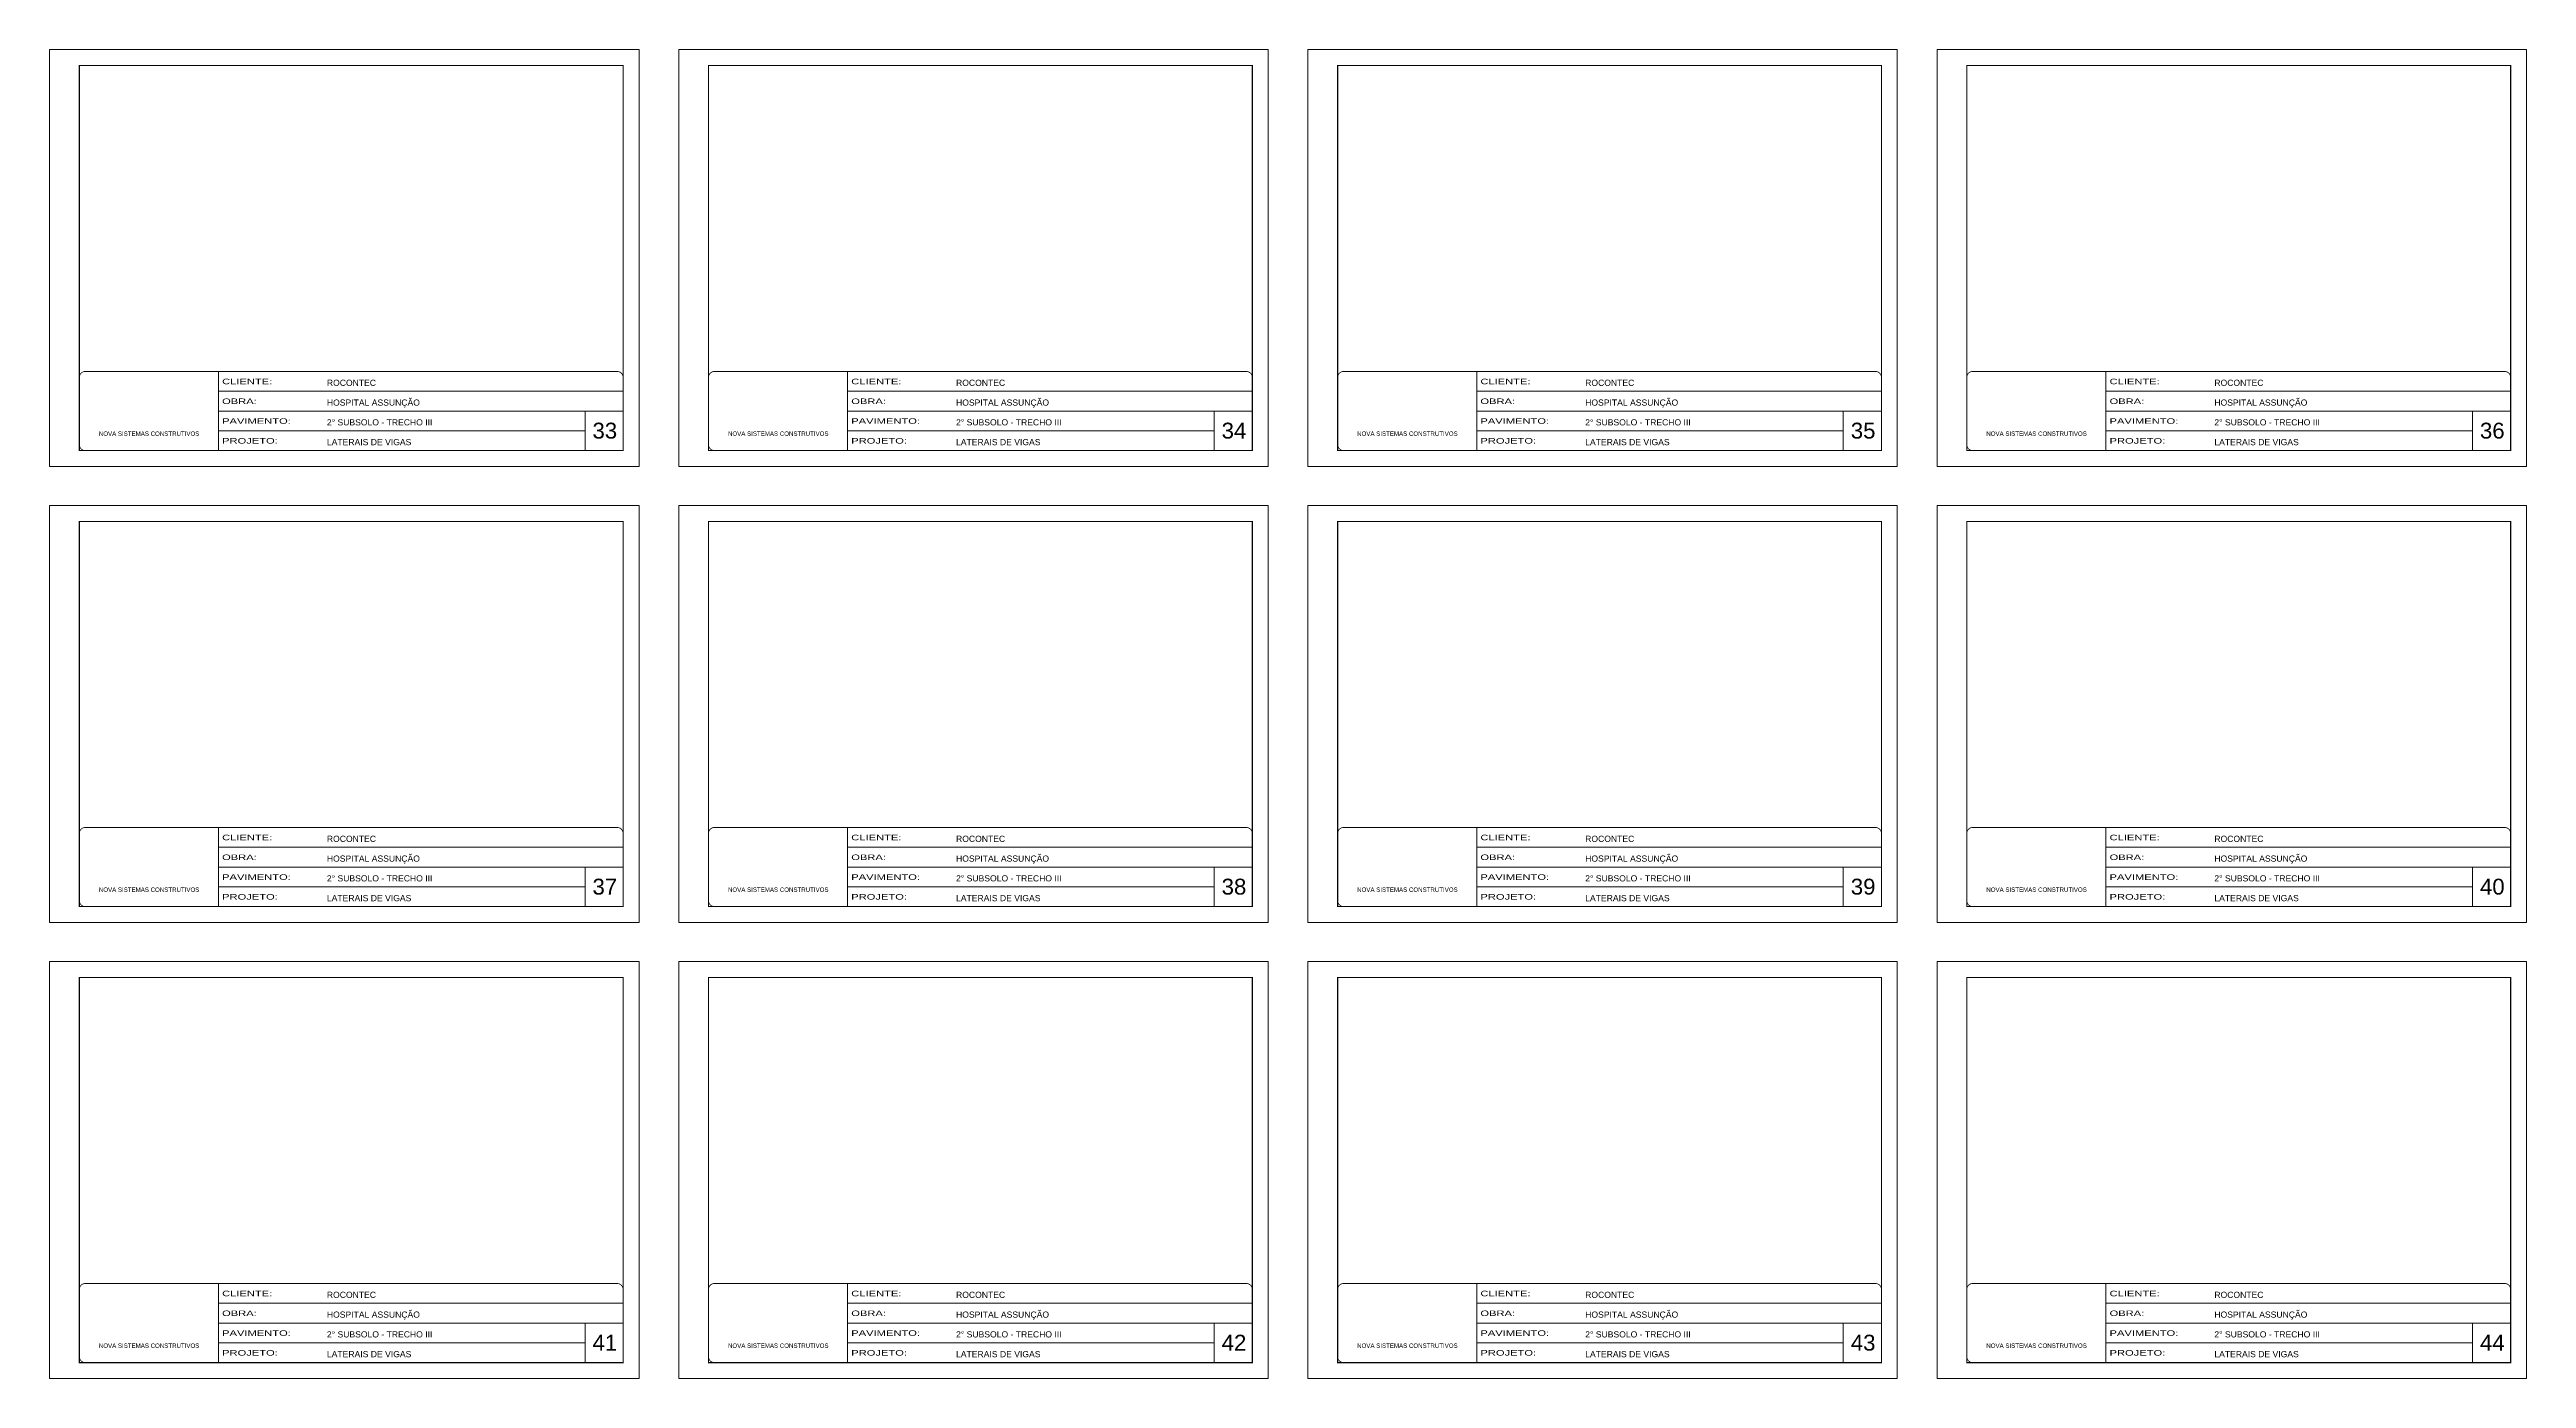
# Model space of a CAD drawing. Extents: x 137137 to 143418, y 10464 to 34486.
# Drawn here: x 137137 to 143377, y 21950 to 25297 of the extents above; entities that cross this region are included whole.
import ezdxf

# ---------------------------------------------------------------- set-up
doc = ezdxf.new("R2010")
doc.units = 0
doc.linetypes.add('CONTINUO', pattern=[0])
doc.linetypes.add('DASHED', pattern=[0.75, 0.5, -0.25])
for name, color, linetype, lineweight in [('CARIMBO', 255, 'Continuous', 9), ('Folhas', 255, 'Continuous', 9), ('SARRAFO DE PRESSAO', 251, 'DASHED', 9)]:
    doc.layers.add(name, color=color, linetype=linetype, lineweight=lineweight)
doc.styles.add('ARIAL', font='arial.ttf')
doc.styles.add('Tecnologia', font='')
doc.styles.get('Tecnologia').set_extended_font_data('Forgotten Futurist')

# ---------------------------------------------------------------- blocks, each defined once
blk = doc.blocks.new('9999999999')
at = {"color": 30, "linetype": 'CONTINUO'}
for p, q in [((98564.6, 34230.2), (98564.6, 34429.4)), ((98564.6, 34379.6), (99584, 34379.6)), ((98564.6, 34329.8), (99488, 34329.8)), ((99584, 34329.8), (99488, 34329.8)), ((99488, 34329.8), (99488, 34230.2)), ((98564.6, 34280), (99488, 34280))]:
    blk.add_line(p, q, dxfattribs=at)
at = {"color": 30, "linetype": 'CONTINUO', "const_width": 2}
blk.add_lwpolyline([(99584, 34230.2), (99584, 34414.4, 0.414214), (99569, 34429.4), (98229, 34429.4, 0.414214), (98214, 34414.4), (98214, 34245.2, 0.414214), (98229, 34230.2), (99584, 34230.2)], format="xyb", dxfattribs=at)
at = {"layer": 'Folhas'}
blk.add_lwpolyline([(98139, 34190.2), (99624, 34190.2), (99624, 35240.2), (98139, 35240.2)], close=True, dxfattribs=at)
at = {"layer": 'Folhas', "color": 30, "const_width": 3}
blk.add_lwpolyline([(98214, 34230.2), (99584, 34230.2), (99584, 35200.2), (98214, 35200.2)], close=True, dxfattribs=at)
at = {"color": 7, "linetype": 'Continuous', "ltscale": 5, "style": 'ARIAL'}
for s, height, p in [('ROCONTEC', 15.48, (98837.7, 34393.1)), ('HOSPITAL ASSUNÇÃO', 15.483, (98837.7, 34343.3)), ('NOVA SISTEMAS CONSTRUTIVOS', 11.059, (98263.2, 34267.2)), ('2° SUBSOLO - TRECHO III', 15.483, (98837.7, 34293.5)), ('LATERAIS DE VIGAS', 15.483, (98837.7, 34243.7))]:
    blk.add_text(s, height=height, dxfattribs=at).set_placement(p)
at = {"layer": 'Folhas', "color": 7, "style": 'Tecnologia', "width": 1.5}
for s, p in [('CLIENTE:', (98573.7, 34397.2)), ('OBRA:', (98573.7, 34347.3)), ('PAVIMENTO:', (98573.7, 34297.5)), ('PROJETO:', (98573.7, 34247.7))]:
    blk.add_text(s, height=14, dxfattribs=at).set_placement(p)

msp = doc.modelspace()

# ---------------------------------------------------------------- block references
at = {"layer": 'SARRAFO DE PRESSAO', "color": 6, "linetype": 'ByBlock'}
for p in [(38998.31, -9943.03), (40583.31, -9943.03), (42168.31, -9943.03), (43753.31, -9943.03), (38998.31, -11091.6), (40583.31, -11091.6), (42168.31, -11091.6), (43753.31, -11091.6), (38998.31, -12240.18), (40583.31, -12240.18), (42168.31, -12240.18), (43753.31, -12240.18)]:
    msp.add_blockref('9999999999', p, dxfattribs=at)

# ---------------------------------------------------------------- texts
at = {"layer": 'CARIMBO', "style": 'ARIAL'}
for s, p in [('33', (138505.15, 24317.32)), ('34', (140090.15, 24317.32)), ('35', (141675.15, 24317.32)), ('36', (143260.15, 24317.32)), ('37', (138505.15, 23168.74)), ('38', (140090.15, 23168.74)), ('39', (141675.15, 23168.74)), ('40', (143260.15, 23168.74)), ('41', (138505.15, 22020.17)), ('42', (140090.15, 22020.17)), ('43', (141675.15, 22020.17)), ('44', (143260.15, 22020.17))]:
    msp.add_text(s, height=40, dxfattribs=at).set_placement(p)

doc.saveas('drawing.dxf')
